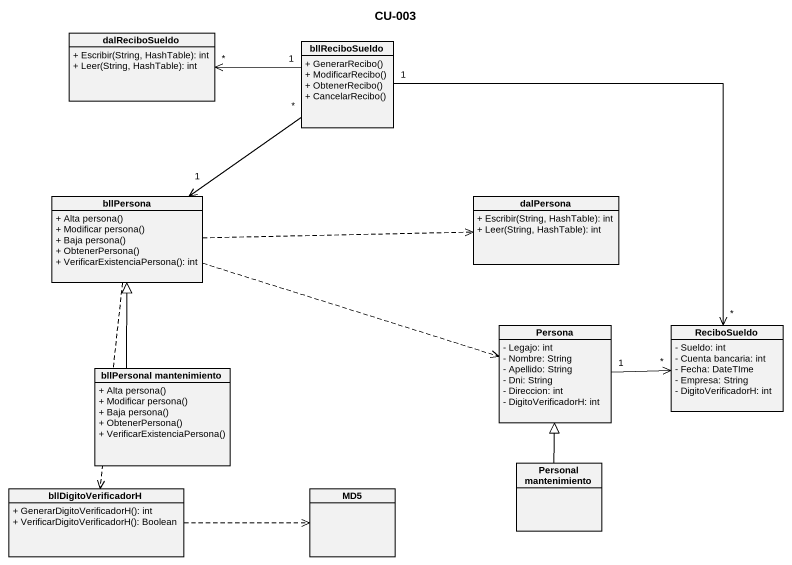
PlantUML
@startuml
title CU-003
hide circle
hide empty members
skinparam classAttributeIconSize 0
class dalReciboSueldo {
  + Escribir(String, HashTable): int
  + Leer(String, HashTable): int
}
class bllReciboSueldo {
  + GenerarRecibo()
  + ModificarRecibo()
  + ObtenerRecibo()
  + CancelarRecibo()
}
class bllPersona {
  + Alta persona()
  + Modificar persona()
  + Baja persona()
  + ObtenerPersona()
  + VerificarExistenciaPersona(): int
}
class dalPersona {
  + Escribir(String, HashTable): int
  + Leer(String, HashTable): int
}
class Persona {
  - Legajo: int
  - Nombre: String
  - Apellido: String
  - Dni: String
  - Direccion: int
  - DigitoVerificadorH: int
}
class ReciboSueldo {
  - Sueldo: int
  - Cuenta bancaria: int
  - Fecha: DateTIme
  - Empresa: String
  - DigitoVerificadorH: int
}
class "bllPersonal mantenimiento" as bllPersonal_mantenimiento {
  + Alta persona()
  + Modificar persona()
  + Baja persona()
  + ObtenerPersona()
  + VerificarExistenciaPersona()
}
class bllDigitoVerificadorH {
  + GenerarDigitoVerificadorH(): int
  + VerificarDigitoVerificadorH(): Boolean
}
class MD5
class "Personal mantenimiento" as Personal_mantenimiento
bllReciboSueldo "1" -left-> "*" dalReciboSueldo
bllReciboSueldo "*" --> "1" bllPersona
bllReciboSueldo "1" --> "*" ReciboSueldo
bllPersona .right.> dalPersona
bllPersona .right.> dalPersona
bllPersona .right.> Persona
bllPersona ..> bllDigitoVerificadorH
Persona "1" -right-> "*" ReciboSueldo
bllPersonal_mantenimiento -up-|> bllPersona
bllDigitoVerificadorH .right.> MD5
Personal_mantenimiento -up-|> Persona
@enduml
